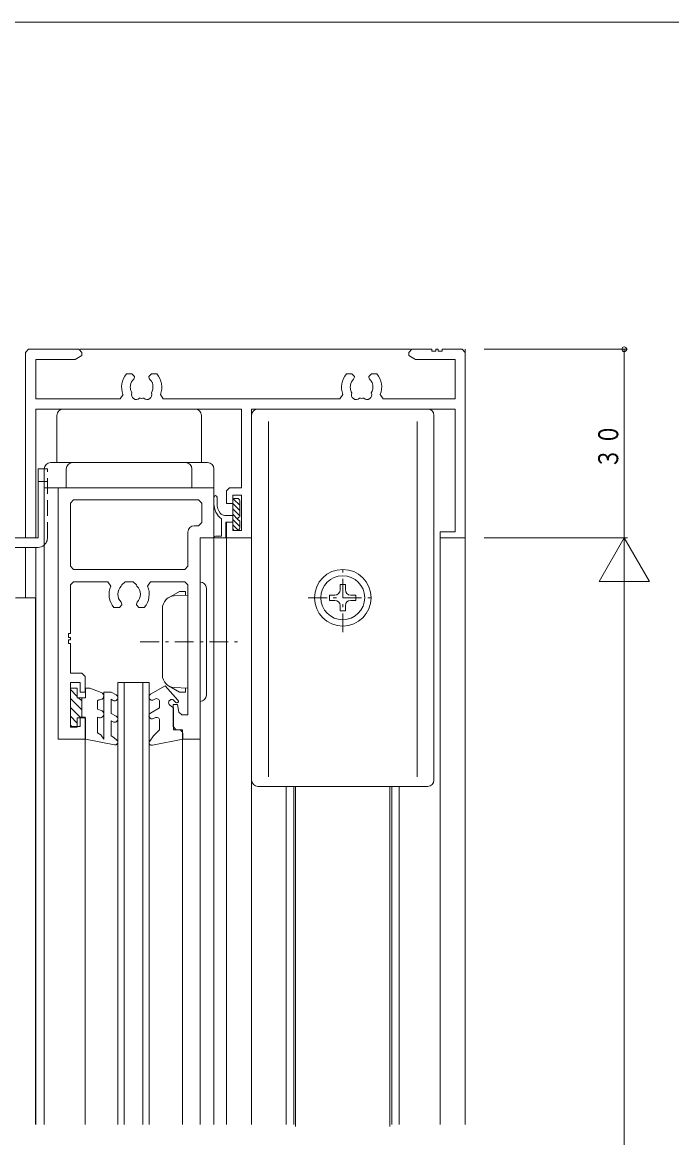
# Model space of a CAD drawing. Units: millimetres on the paper. Extents: x -397 to 397, y -282 to 282.
# Drawn here: x -313 to -209.7, y 101.9 to 279.3 of the extents above; entities that cross this region are included whole.
import ezdxf

# ---------------------------------------------------------------- set-up
doc = ezdxf.new("R2010")
doc.units = ezdxf.units.MM
doc.linetypes.add('USER2', pattern=[3.5, 2.5, -1])
doc.linetypes.add('USER3', pattern=[5.5, 3, -1, 0.5, -1])
for name, color, linetype, lineweight in [('0-1_YKK_ZWAK', 7, 'Continuous', 18), ('0-3_YKK_11', 7, 'Continuous', 18), ('0-4_YKK_12', 2, 'Continuous', 18), ('0-6_YKK_13', 4, 'Continuous', 18), ('0-7_YKK_D', 6, 'Continuous', 18)]:
    doc.layers.add(name, color=color, linetype=linetype, lineweight=lineweight)
doc.styles.add('ＭＳ ゴシック', font='')
doc.styles.get('ＭＳ ゴシック').set_extended_font_data('MS Gothic')

msp = doc.modelspace()

# ---------------------------------------------------------------- linework, layer by layer
at = {"layer": '0-1_YKK_ZWAK'}
msp.add_line((376.092, 279.3), (-393.908, 279.3), dxfattribs=at)
at = {"layer": '0-3_YKK_11'}
for p, q in [((-312.007, 227.3), (-312.507, 226.8)), ((-304.007, 227.3), (-312.007, 227.3)), ((-303.507, 226.8), (-304.007, 227.3)), ((-251.007, 227.3), (-251.507, 226.8)), ((-247.807, 227.3), (-251.007, 227.3)), ((-247.807, 227), (-247.807, 227.3)), ((-247.207, 227.3), (-247.207, 227)), ((-246.807, 227.3), (-247.207, 227.3)), ((-246.807, 227), (-246.807, 227.3)), ((-246.207, 227.3), (-246.207, 227)), ((-243.007, 227.3), (-246.207, 227.3)), ((-242.507, 226.8), (-243.007, 227.3)), ((-312.507, 226.8), (-312.507, 197.3)), ((-310.877, 225.67), (-304.598, 225.67)), ((-310.877, 219.43), (-310.877, 225.67)), ((-304.598, 225.67), (-303.507, 226.3)), ((-303.507, 226.3), (-303.507, 226.8)), ((-251.507, 226.8), (-251.507, 226.3)), ((-251.507, 226.3), (-250.415, 225.67)), ((-250.415, 225.67), (-244.137, 225.67)), ((-247.207, 227), (-247.807, 227)), ((-246.207, 227), (-246.807, 227)), ((-244.137, 225.67), (-244.137, 219.43)), ((-242.507, 197.3), (-242.507, 226.8)), ((-295.557, 223.4), (-296.421, 223.4)), ((-295.157, 223), (-295.557, 223.4)), ((-295.275, 222.577), (-295.157, 222.861)), ((-295.157, 222.861), (-295.157, 223)), ((-292.457, 223.4), (-292.857, 223)), ((-292.857, 223), (-292.857, 222.861)), ((-292.857, 222.861), (-292.738, 222.577)), ((-291.592, 223.4), (-292.457, 223.4)), ((-292.392, 222.096), (-292.303, 222.007)), ((-292.303, 222.007), (-292.234, 221.611)), ((-260.557, 223.4), (-261.421, 223.4)), ((-260.157, 223), (-260.557, 223.4)), ((-260.275, 222.577), (-260.157, 222.861)), ((-260.157, 222.861), (-260.157, 223)), ((-257.457, 223.4), (-257.857, 223)), ((-257.857, 223), (-257.857, 222.861)), ((-257.857, 222.861), (-257.738, 222.577)), ((-256.592, 223.4), (-257.457, 223.4)), ((-257.392, 222.096), (-257.303, 222.007)), ((-257.303, 222.007), (-257.234, 221.611)), ((-296.979, 220.115), (-297.444, 219.43)), ((-295.849, 221.219), (-295.779, 221.614)), ((-295.796, 221.104), (-295.849, 221.219)), ((-290.57, 219.43), (-291.034, 220.115)), ((-261.979, 220.115), (-262.444, 219.43)), ((-260.849, 221.219), (-260.779, 221.614)), ((-260.796, 221.104), (-260.849, 221.219)), ((-255.57, 219.43), (-256.034, 220.115)), ((-297.444, 219.43), (-310.877, 219.43)), ((-262.444, 219.43), (-290.57, 219.43)), ((-244.137, 219.43), (-255.57, 219.43)), ((-310.877, 217.8), (-278.137, 217.8)), ((-310.877, 197.3), (-310.877, 217.8)), ((-278.137, 217.8), (-278.137, 205.3)), ((-276.507, 217.8), (-244.137, 217.8)), ((-276.507, 197.3), (-276.507, 217.8)), ((-244.137, 217.8), (-244.137, 198.3)), ((-282.507, 205.3), (-307.307, 205.3)), ((-307.307, 205.3), (-307.307, 165.3)), ((-282.507, 197.3), (-282.507, 205.3)), ((-280.007, 205.3), (-280.507, 204.8)), ((-280.507, 204.8), (-280.507, 202.8)), ((-278.137, 205.3), (-280.007, 205.3)), ((-279.507, 204.1), (-278.137, 204.1)), ((-279.507, 202.8), (-279.507, 204.1)), ((-278.137, 204.1), (-278.137, 198.5)), ((-305.357, 202.85), (-304.857, 203.35)), ((-305.357, 192.8), (-305.357, 202.85)), ((-304.857, 203.35), (-284.957, 203.35)), ((-284.957, 203.35), (-284.457, 202.85)), ((-284.457, 202.85), (-284.457, 199.75)), ((-280.507, 202.8), (-279.507, 202.8)), ((-284.957, 199.25), (-285.657, 199.25)), ((-284.457, 199.75), (-284.957, 199.25)), ((-280.507, 199.8), (-280.507, 197.3)), ((-279.507, 199.8), (-280.507, 199.8)), ((-279.507, 198.5), (-279.507, 199.8)), ((-312.507, 197.3), (-310.877, 197.3)), ((-286.657, 198.25), (-286.657, 192.8)), ((-284.707, 197.3), (-282.507, 197.3)), ((-284.707, 165.3), (-284.707, 197.3)), ((-280.507, 197.3), (-276.507, 197.3)), ((-278.137, 198.5), (-279.507, 198.5)), ((-246.507, 198.3), (-246.507, 197.3)), ((-244.137, 198.3), (-246.507, 198.3)), ((-246.507, 197.3), (-242.507, 197.3)), ((-304.857, 192.3), (-305.357, 192.8)), ((-287.157, 192.3), (-304.857, 192.3)), ((-286.657, 192.8), (-287.157, 192.3)), ((-305.357, 189.85), (-304.857, 190.35)), ((-305.357, 182.1), (-305.357, 189.85)), ((-304.857, 190.35), (-299.389, 190.35)), ((-299.389, 190.35), (-298.932, 189.647)), ((-297.249, 189.652), (-297.157, 189.862)), ((-297.157, 189.862), (-296.657, 190.35)), ((-296.657, 190.35), (-295.357, 190.35)), ((-295.357, 190.35), (-294.857, 189.862)), ((-294.857, 189.862), (-294.764, 189.652)), ((-293.081, 189.647), (-292.624, 190.35)), ((-292.624, 190.35), (-287.157, 190.35)), ((-287.157, 190.35), (-286.657, 189.85)), ((-286.657, 189.85), (-286.657, 169.2)), ((-298.421, 186.25), (-297.557, 186.25)), ((-297.557, 186.25), (-297.157, 186.65)), ((-297.157, 186.789), (-297.275, 187.073)), ((-297.157, 186.65), (-297.157, 186.789)), ((-294.738, 187.073), (-294.857, 186.789)), ((-294.857, 186.789), (-294.857, 186.65)), ((-294.857, 186.65), (-294.457, 186.25)), ((-294.457, 186.25), (-293.592, 186.25)), ((-305.657, 182.1), (-305.357, 182.1)), ((-305.657, 181.5), (-305.657, 182.1)), ((-305.357, 181.5), (-305.657, 181.5)), ((-305.657, 181.1), (-305.357, 181.1)), ((-305.657, 180.5), (-305.657, 181.1)), ((-305.357, 181.1), (-305.357, 181.5)), ((-305.357, 180.5), (-305.657, 180.5)), ((-305.357, 175.8), (-305.357, 180.5)), ((-303.507, 175.8), (-305.357, 175.8)), ((-303.007, 175.3), (-303.507, 175.8)), ((-305.357, 174.3), (-303.807, 174.3)), ((-305.357, 167.3), (-305.357, 174.3)), ((-303.807, 174.3), (-303.807, 172.8)), ((-303.007, 172.8), (-303.007, 175.3)), ((-303.807, 172.8), (-303.007, 172.8)), ((-289.007, 170.8), (-289.007, 167.3)), ((-288.307, 170.8), (-289.007, 170.8)), ((-288.083, 169.608), (-288.307, 170.8)), ((-303.807, 168.8), (-303.807, 167.3)), ((-303.007, 168.8), (-303.807, 168.8)), ((-303.007, 165.3), (-303.007, 168.8)), ((-287.592, 169.2), (-288.083, 169.608)), ((-286.657, 169.2), (-287.592, 169.2)), ((-303.807, 167.3), (-305.357, 167.3)), ((-289.007, 167.3), (-288.507, 166.8)), ((-288.507, 166.8), (-287.507, 166.8)), ((-287.507, 166.8), (-287.507, 165.3)), ((-307.307, 165.3), (-303.007, 165.3)), ((-287.507, 165.3), (-284.707, 165.3))]:
    msp.add_line(p, q, dxfattribs=at)
for centre, radius, start, end in [((-294.007, 221.3), 3.2, 138.98562, 201.73229), ((-294.007, 221.3), 1.8, 134.79308, 169.9595), ((-294.007, 221.3), 1.8, 26.26016, 45.20727), ((-294.007, 221.3), 3.2, 338.26771, 41.01446), ((-259.007, 221.3), 3.2, 138.98562, 201.73229), ((-259.007, 221.3), 1.8, 134.79308, 169.9595), ((-259.007, 221.3), 1.8, 26.26016, 45.20727), ((-259.007, 221.3), 3.2, 338.26771, 41.01446), ((-294.007, 221.3), 1.8, 186.25999, 210.85311), ((-294.867, 220.071), 0.75, 155.95258, 314.0473), ((-293.146, 220.071), 0.75, 225.9528, 24.04732), ((-294.007, 221.3), 1.8, 329.14681, 9.96048), ((-259.007, 221.3), 1.8, 186.25999, 210.85311), ((-259.867, 220.071), 0.75, 155.95258, 314.0473), ((-258.146, 220.071), 0.75, 225.9528, 24.04732), ((-259.007, 221.3), 1.8, 329.14681, 9.96047), ((-294.007, 221.3), 1.8, 259.14679, 280.85328), ((-259.007, 221.3), 1.8, 259.14679, 280.85328), ((-285.657, 198.25), 1, 90, 180), ((-296.007, 188.35), 3.2, 156.08347, 221.0145), ((-296.007, 188.35), 1.8, 133.65906, 225.20717), ((-296.007, 188.35), 1.8, 314.79283, 46.34094), ((-296.007, 188.35), 3.2, 318.9855, 23.91653)]:
    msp.add_arc(centre, radius, start, end, dxfattribs=at)
at = {"layer": '0-4_YKK_12'}
for p, q in [((-251.207, 227.3), (-303.807, 227.3)), ((-242.506, 104.038), (-242.506, 227.3)), ((-309.506, 205.3), (-303.506, 205.3)), ((-309.506, 104.038), (-309.506, 205.3)), ((-288.507, 205.3), (-282.507, 205.3)), ((-282.507, 205.3), (-282.507, 104.038)), ((-312.506, 197.3), (-310.856, 197.3)), ((-280.506, 197.3), (-276.506, 197.3)), ((-280.506, 104.038), (-280.506, 197.3)), ((-246.506, 197.3), (-242.506, 197.3)), ((-246.506, 104.038), (-246.506, 197.3)), ((-312.506, 187.8), (-312.506, 195.8)), ((-310.856, 104.038), (-310.856, 195.8)), ((-314.108, 187.8), (-310.906, 187.8)), ((-310.906, 104.038), (-310.906, 187.8)), ((-284.707, 186), (-284.707, 104.038)), ((-297.807, 174.3), (-292.807, 174.3)), ((-297.807, 174.3), (-297.807, 150.589)), ((-296.807, 174.3), (-296.807, 150.589)), ((-293.807, 174.3), (-293.807, 150.589)), ((-292.807, 174.3), (-292.807, 150.589)), ((-303.006, 104.038), (-303.006, 165.38)), ((-287.506, 104.038), (-287.506, 165.3)), ((-276.506, 104.038), (-276.506, 158.8)), ((-271.006, 157.8), (-271.006, 104.038)), ((-269.806, 157.8), (-269.806, 104.038)), ((-254.206, 157.8), (-254.206, 104.038)), ((-253.006, 157.8), (-253.006, 104.038)), ((-297.807, 150.589), (-297.807, 143.615)), ((-296.807, 150.589), (-296.807, 143.615)), ((-293.807, 150.589), (-293.807, 143.615)), ((-292.807, 150.589), (-292.807, 104.038)), ((-303.006, 142.262), (-303.006, 144.643)), ((-297.807, 144.65), (-297.807, 104.038)), ((-296.807, 144.65), (-296.807, 104.038)), ((-293.807, 144.65), (-293.807, 104.038))]:
    msp.add_line(p, q, dxfattribs=at)
at = {"layer": '0-6_YKK_13'}
for p, q in [((-307.507, 216.8), (-307.507, 209.3)), ((-285.507, 217.8), (-306.507, 217.8)), ((-284.507, 216.8), (-284.507, 209.3)), ((-276.506, 216.8), (-276.506, 197.3)), ((-275.506, 217.8), (-248.506, 217.8)), ((-247.506, 216.8), (-247.506, 158.8)), ((-273.836, 215.8), (-273.836, 197.3)), ((-250.176, 215.8), (-250.176, 159.3)), ((-296.007, 209.3), (-308.507, 209.3)), ((-296.007, 209.3), (-283.507, 209.3)), ((-310.507, 208.3), (-310.507, 197.3)), ((-310.507, 208.3), (-309.507, 208.3)), ((-309.507, 205.3), (-309.507, 208.3)), ((-306.007, 208.3), (-306.007, 205.3)), ((-286.007, 208.3), (-286.007, 205.3)), ((-282.507, 205.3), (-282.507, 208.3)), ((-310.507, 206.3), (-309.507, 206.3)), ((-307.357, 205.3), (-309.507, 205.3)), ((-307.357, 205.3), (-282.507, 205.3)), ((-282.507, 203.786), (-282.507, 202.747)), ((-282.007, 203.786), (-282.007, 202.747)), ((-279.507, 199.8), (-279.507, 203.2)), ((-279.507, 202.769), (-278.407, 201.669)), ((-279.381, 203.491), (-278.407, 202.517)), ((-279.107, 203.6), (-278.807, 203.6)), ((-278.407, 203.2), (-278.407, 200.65)), ((-279.507, 200.9), (-280.749, 200.9)), ((-279.507, 201.92), (-278.407, 200.82)), ((-279.507, 201.072), (-278.692, 200.257)), ((-281.307, 197.6), (-281.307, 200.347)), ((-280.607, 199.8), (-279.507, 199.8)), ((-280.607, 197.3), (-280.607, 199.8)), ((-279.507, 200.223), (-278.407, 199.123)), ((-279.507, 198.9), (-279.507, 199.8)), ((-279.507, 199.375), (-278.66, 198.528)), ((-278.5, 200.065), (-278.407, 199.972)), ((-278.407, 200.05), (-278.407, 198.9)), ((-310.507, 197.3), (-319.008, 197.3)), ((-281.307, 197.6), (-282.257, 197.6)), ((-282.257, 197.3), (-280.607, 197.3)), ((-279.107, 198.5), (-278.807, 198.5)), ((-276.506, 197.3), (-276.506, 158.8)), ((-273.836, 197.3), (-273.836, 159.3)), ((-310.507, 195.8), (-319.008, 195.8)), ((-284.707, 190.3), (-284.707, 171.3)), ((-288.007, 188.8), (-289.756, 187.79)), ((-286.657, 188.198), (-288.811, 188.085)), ((-288.007, 188.8), (-287.007, 188.8)), ((-287.007, 188.8), (-287.007, 188.18)), ((-283.707, 172.3), (-283.707, 189.3)), ((-264.106, 188.22), (-264.106, 187.38)), ((-263.266, 188.22), (-264.106, 188.22)), ((-264.106, 187.38), (-263.266, 187.38)), ((-262.426, 186.54), (-262.426, 185.7)), ((-260.746, 187.38), (-259.906, 187.38)), ((-290.707, 175.512), (-290.707, 186.088)), ((-305.357, 173.4), (-304.257, 173.4)), ((-305.357, 167.2), (-305.357, 173.4)), ((-305.357, 173.186), (-304.257, 172.086)), ((-304.257, 171.9), (-304.257, 173.4)), ((-302.957, 173.4), (-302.247, 173.4)), ((-302.957, 171.9), (-302.957, 173.4)), ((-300.441, 172.743), (-302.247, 173.4)), ((-300.047, 172.8), (-298.847, 172.8)), ((-300.047, 165.291), (-300.047, 172.8)), ((-298.057, 172.344), (-298.847, 172.8)), ((-290.243, 173.8), (-292.593, 172.443)), ((-288.23, 171.488), (-290.243, 173.8)), ((-288.007, 172.8), (-289.656, 173.752)), ((-286.657, 173.402), (-288.811, 173.515)), ((-288.007, 172.8), (-287.007, 172.8)), ((-287.907, 172.8), (-287.007, 172.8)), ((-287.007, 172.8), (-287.007, 173.421)), ((-305.357, 171.772), (-303.557, 169.972)), ((-305.357, 170.358), (-303.699, 168.7)), ((-304.257, 171.9), (-302.957, 171.9)), ((-304.071, 171.9), (-303.557, 171.386)), ((-303.557, 168.7), (-303.557, 171.9)), ((-301.047, 170.084), (-301.047, 171.285)), ((-298.557, 171.478), (-298.847, 171.645)), ((-298.847, 169.4), (-298.847, 171.645)), ((-292.6, 169.467), (-291.157, 170.3)), ((-292.1, 171.573), (-291.907, 171.685)), ((-291.157, 170.3), (-291.157, 171.251)), ((-288.957, 170.3), (-289.517, 170.72)), ((-288.957, 170.3), (-288.957, 166.8)), ((-288.863, 171.474), (-288.584, 171.134)), ((-305.357, 168.943), (-304.257, 167.843)), ((-304.257, 168.7), (-302.957, 168.7)), ((-304.257, 167.2), (-304.257, 168.7)), ((-302.957, 165.3), (-302.957, 168.7)), ((-300.441, 169.864), (-301.047, 170.084)), ((-300.852, 168.737), (-301.047, 168.807)), ((-301.047, 166.3), (-301.047, 168.807)), ((-298.057, 168.944), (-298.847, 169.4)), ((-292.101, 168.601), (-291.907, 168.713)), ((-305.357, 167.529), (-305.028, 167.2)), ((-304.257, 167.2), (-305.357, 167.2)), ((-298.847, 165.845), (-298.847, 168.246)), ((-298.847, 168.246), (-298.557, 168.078)), ((-292.135, 165.831), (-291.157, 166.8)), ((-291.157, 166.8), (-291.157, 168.28)), ((-288.957, 166.8), (-288.157, 166.8)), ((-302.957, 165.3), (-298.318, 164.387)), ((-300.507, 165.989), (-301.047, 166.3)), ((-300.047, 165.291), (-300.507, 165.989)), ((-298.847, 165.845), (-298.422, 165.6)), ((-298.422, 165.6), (-297.932, 165.11)), ((-292.729, 164.993), (-292.135, 165.831)), ((-287.457, 165.3), (-292.304, 164.337)), ((-287.457, 166.1), (-287.457, 165.3)), ((-275.506, 157.8), (-248.506, 157.8)), ((-269.506, 157.8), (-269.506, 103.7)), ((-254.506, 157.8), (-254.506, 103.7))]:
    msp.add_line(p, q, dxfattribs=at)
at = {"layer": '0-6_YKK_13', "linetype": 'USER2'}
for p, q in [((-309.507, 208.3), (-309.007, 208.3)), ((-309.007, 197.3), (-309.007, 208.3)), ((-309.507, 206.3), (-309.007, 206.3))]:
    msp.add_line(p, q, dxfattribs=at)
at = {"layer": '0-6_YKK_13', "linetype": 'USER3'}
for p, q in [((-262.006, 182.3), (-262.006, 193.3)), ((-267.506, 187.8), (-256.506, 187.8)), ((-294.237, 180.8), (-278.663, 180.8))]:
    msp.add_line(p, q, dxfattribs=at)
at = {"layer": '0-6_YKK_13'}
for points in [[(-261.586, 189.06), (-261.586, 189.9), (-262.426, 189.9), (-262.426, 189.06)], [(-259.906, 187.38), (-259.906, 188.22), (-260.746, 188.22)], [(-262.426, 185.7), (-261.586, 185.7), (-261.586, 186.54)]]:
    msp.add_lwpolyline(points, dxfattribs=at)
for radius in [4.5, 3.5]:
    msp.add_circle((-262.006, 187.8), radius, dxfattribs=at)
for centre, radius, start, end in [((-306.507, 216.8), 1, 90, 180), ((-285.507, 216.8), 1, 0, 90), ((-275.506, 216.8), 1, 90, 180), ((-248.506, 216.8), 1, 0, 90), ((-308.507, 208.3), 1, 90, 180), ((-305.007, 208.3), 1, 90, 180), ((-287.007, 208.3), 1, 0, 90), ((-283.507, 208.3), 1, 0, 90), ((-282.257, 203.786), 0.25, 0, 180), ((-279.507, 202.747), 3, 180, 233.1301), ((-279.507, 202.747), 2.5, 180, 216.63334), ((-279.107, 203.2), 0.4, 90, 180), ((-278.807, 203.2), 0.4, 0, 90), ((-280.749, 201.9), 1, 220.18666, 270), ((-278.407, 200.35), 0.3, 90, 270), ((-279.107, 198.9), 0.4, 180, 270), ((-278.807, 198.9), 0.4, 270, 0), ((-282.257, 197.45), 0.15, 90, 270), ((-310.507, 197.3), 1.5, 270, 311.82002), ((-284.707, 189.3), 1, 0, 90), ((-288.707, 186.088), 2, 93, 180), ((-263.266, 189.06), 0.84, 270, 0), ((-260.746, 189.06), 0.84, 180, 270), ((-263.266, 186.54), 0.84, 0, 90), ((-260.746, 186.54), 0.84, 90, 180), ((-288.707, 175.512), 2, 180, 267), ((-300.647, 172.179), 0.6, 263.61829, 69.99797), ((-298.306, 171.911), 0.5, 239.98981, 60.00683), ((-292.35, 172.006), 0.5, 119.02557, 300.0117), ((-284.707, 172.3), 1, 270, 0), ((-300.747, 171.285), 0.3, 83.62636, 180), ((-291.657, 171.252), 0.5, 359.97202, 120.01891), ((-289.217, 171.12), 0.5, 45, 233.1357), ((-288.407, 171.311), 0.25, 224.96046, 45), ((-300.647, 169.3), 0.6, 249.9966, 70.0032), ((-298.306, 168.511), 0.5, 240.0038, 60.00683), ((-292.35, 169.034), 0.5, 120.00716, 299.99166), ((-291.657, 168.28), 0.5, 359.97204, 119.99843), ((-288.157, 166.1), 0.7, 359.98003, 90), ((-298.235, 164.807), 0.428, 258.86224, 44.99856), ((-292.386, 164.75), 0.42, 144.66347, 281.2357), ((-275.506, 158.8), 1, 180, 270), ((-248.506, 158.8), 1, 270, 0)]:
    msp.add_arc(centre, radius, start, end, dxfattribs=at)
at = {"layer": '0-6_YKK_13', "linetype": 'USER2'}
msp.add_arc((-310.507, 197.3), 1.5, 311.82002, 360, dxfattribs=at)
at = {"layer": '0-7_YKK_D'}
for p, q in [((-239.506, 227.3), (-216.707, 227.3)), ((-217.207, 227.3), (-217.207, 197.3)), ((-239.506, 197.3), (-216.707, 197.3)), ((-239.506, 197.3), (-216.707, 197.3)), ((-217.207, 197.3), (-221.207, 190.372)), ((-217.207, 197.3), (-213.207, 190.372)), ((-217.207, 197.3), (-217.207, -155.7)), ((-213.207, 190.372), (-221.207, 190.372))]:
    msp.add_line(p, q, dxfattribs=at)
for start, end in [(0, 180), (180, 0)]:
    msp.add_arc((-217.207, 227.3), 0.375, start, end, dxfattribs=at)

# ---------------------------------------------------------------- texts
at = {"layer": '0-7_YKK_D', "color": 7, "insert": (-218.107, 208.318), "char_height": 3.189, "attachment_point": 7, "rotation": 90, "style": 'ＭＳ ゴシック'}
msp.add_mtext('\\T1.17;\\W0.75;３０', dxfattribs=at)

doc.saveas('drawing.dxf')
